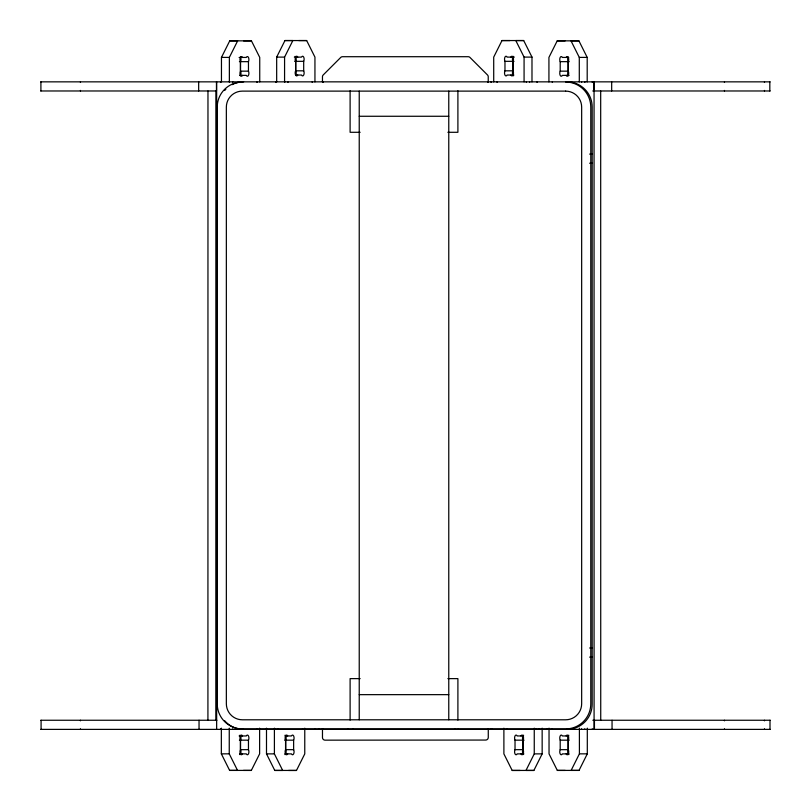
<?xml version="1.0" encoding="UTF-8"?>
<svg xmlns="http://www.w3.org/2000/svg" width="811" height="811" viewBox="0 0 811 811"><rect width="100%" height="100%" fill="white"/><g stroke="black" fill="none" stroke-linecap="round" stroke-linejoin="round"><path stroke-width="1.22" d="M207.92 720.249L207.971 90.974M215.817 720.249L215.878 90.974M259.621 728.166L259.621 753.865L251.329 770.42L229.625 770.409L221.342 753.845L221.352 728.146M221.454 81.87L221.464 57.399L229.746 40.844L237.653 40.844L229.361 57.399L229.361 81.87M229.625 770.409L237.532 770.409L229.249 753.845L229.249 728.146M242.499 735.952A2.98 1.49 -90 0 0 240.391 735.952A2.98 1.49 -90 0 0 240.391 740.169L240.391 749.658A2.98 1.49 90 0 0 240.391 753.875A2.98 1.49 90 0 0 242.499 753.875M242.499 57.439A2.98 1.49 90 0 0 240.391 57.439A2.98 1.49 90 0 0 240.391 61.656L240.391 71.155A2.98 1.49 -90 0 0 240.391 75.372A2.98 1.49 -90 0 0 242.499 75.372M239.914 754.635A2.98 1.49 90 0 0 240.553 749.668L240.553 740.169A2.98 1.49 -90 0 0 239.914 735.192M240.32 75.758A2.98 1.49 90 0 0 240.553 71.155L240.553 61.656A2.98 1.49 -90 0 0 240.441 57.236M239.539 753.875L246.351 753.885A2.98 1.49 -90 0 0 248.46 753.885A2.98 1.49 -90 0 0 248.46 749.668L248.46 740.169A2.98 1.49 -90 0 0 248.46 735.952A2.98 1.49 -90 0 0 246.351 735.952L239.113 735.952M239.539 75.372L246.351 75.372A2.98 1.49 90 0 0 248.46 75.372A2.98 1.49 90 0 0 248.46 71.155L248.46 61.656A2.98 1.49 -90 0 0 248.46 57.439A2.98 1.49 -90 0 0 246.351 57.439L239.113 57.439M259.733 81.891L259.733 57.419L251.451 40.854L229.746 40.844M304.774 728.197L304.764 753.895L296.481 770.45L274.777 770.44L266.495 753.875L266.495 728.177M274.777 770.44L282.674 770.44L274.402 753.875L274.402 728.177M276.673 81.85L276.673 57.105L284.955 40.55L292.862 40.55L284.58 57.105L284.57 81.85M287.672 735.952A2.98 1.49 90 0 0 285.563 735.952A2.98 1.49 90 0 0 285.563 740.169L285.563 749.658A2.98 1.49 90 0 0 285.563 753.875A2.98 1.49 90 0 0 287.672 753.875M285.087 754.635A2.98 1.49 90 0 0 285.725 749.668L285.725 740.169A2.98 1.49 -90 0 0 285.087 735.192M284.752 753.885L291.524 753.885A2.98 1.49 90 0 0 293.633 753.885A2.98 1.49 90 0 0 293.633 749.668L293.633 740.169A2.98 1.49 -90 0 0 293.633 735.952A2.98 1.49 -90 0 0 291.524 735.952L285.107 735.952M297.728 57.115A2.98 1.49 90 0 0 295.62 57.115A2.98 1.49 90 0 0 295.62 61.332L295.62 70.821A2.98 1.49 -90 0 0 295.62 75.038A2.98 1.49 -90 0 0 297.728 75.038M295.67 75.241A2.98 1.49 90 0 0 295.782 70.821L295.782 61.332A2.98 1.49 90 0 0 295.143 56.354M295.751 75.038L301.58 75.038A2.98 1.49 -90 0 0 303.689 75.038A2.98 1.49 -90 0 0 303.689 70.821L303.689 61.332A2.98 1.49 -90 0 0 303.689 57.115A2.98 1.49 -90 0 0 301.58 57.115L294.342 57.115M314.942 81.87L314.942 57.125L306.67 40.56L284.955 40.55M531.986 81.85L531.986 57.105L523.693 40.55L501.989 40.56L493.706 57.125L493.717 81.87M587.194 81.87L587.194 57.399L578.912 40.844L557.208 40.854L548.925 57.419L548.925 81.891M534.256 728.177L534.256 753.875L525.974 770.44L533.881 770.44L542.164 753.875L542.153 728.177M579.399 728.146L579.409 753.845L571.126 770.409L579.034 770.409L587.306 753.845L587.306 728.146M298.762 40.56L306.67 40.56M501.989 40.56L509.896 40.56M523.693 40.55L515.796 40.55L524.078 57.105L524.078 81.85M243.553 40.854L251.451 40.854M557.208 40.854L565.105 40.854M578.912 40.844L571.005 40.844L579.287 57.399L579.297 81.87M276.673 57.105L284.58 57.105M514.316 57.115L507.078 57.115A2.98 1.49 90 0 0 504.969 57.115A2.98 1.49 90 0 0 504.969 61.332L504.969 70.821A2.98 1.49 90 0 0 504.969 75.038A2.98 1.49 90 0 0 507.078 75.038L513.89 75.038M524.078 57.105L531.986 57.105M221.464 57.399L229.361 57.399M568.724 57.439L562.307 57.439A2.98 1.49 -90 0 0 560.198 57.439A2.98 1.49 -90 0 0 560.198 61.656L560.198 71.155A2.98 1.49 -90 0 0 560.198 75.372A2.98 1.49 -90 0 0 562.307 75.372L569.119 75.372M579.287 57.399L587.194 57.399M294.626 61.332L295.62 61.332M295.782 61.332L303.689 61.332M504.969 61.332L512.876 61.332A2.98 1.49 -90 0 1 513.515 56.354M510.93 57.115A2.98 1.49 -90 0 1 513.039 57.115A2.98 1.49 -90 0 1 513.039 61.332L514.022 61.332M239.407 61.656L240.391 61.656M240.553 61.656L248.46 61.656M560.198 61.656L568.105 61.656A2.98 1.49 90 0 1 568.217 57.236M566.159 57.439A2.98 1.49 -90 0 1 568.268 57.439A2.98 1.49 -90 0 1 568.268 61.656L569.251 61.656M295.782 70.821L303.689 70.821M504.969 70.821L512.876 70.821A2.98 1.49 90 0 0 513.515 75.798M240.553 71.155L248.46 71.155M560.198 71.155L568.105 71.155A2.98 1.49 90 0 0 568.339 75.758M40.763 81.85L770.156 81.85M40.763 90.974L216.456 90.974L216.456 81.85M592.78 90.974L770.156 90.974M359.232 116.267L448.767 116.267M360.135 132.294L350.109 132.294L350.109 90.791M447.875 132.294L457.901 132.294L457.901 90.791M589.638 154.11L592.172 154.11M589.638 163.234L592.172 163.234M589.638 647.999L592.172 647.999M589.638 657.123L592.172 657.123M360.135 678.625L350.109 678.625L350.109 720.117M447.875 678.625L457.901 678.625L457.901 720.117M359.232 694.652L448.767 694.652M40.854 720.249L216.902 720.249M592.831 720.249L770.237 720.249M40.854 729.383L770.237 729.383M523.551 735.952L517.134 735.952A2.98 1.49 -90 0 0 515.026 735.952A2.98 1.49 -90 0 0 515.026 740.169L515.026 749.668A2.98 1.49 90 0 0 515.026 753.885A2.98 1.49 90 0 0 517.134 753.885L523.906 753.885M568.724 735.952L562.307 735.952A2.98 1.49 -90 0 0 560.198 735.952A2.98 1.49 -90 0 0 560.198 740.169L560.198 749.668A2.98 1.49 90 0 0 560.198 753.885A2.98 1.49 90 0 0 562.307 753.885L569.119 753.875M239.407 740.169L240.391 740.169M240.553 740.169L248.46 740.169M284.58 740.169L285.563 740.169M285.725 740.169L293.633 740.169M515.026 740.169L522.923 740.169A2.98 1.49 90 0 1 523.571 735.192M520.986 735.952A2.98 1.49 -90 0 1 523.095 735.952A2.98 1.49 -90 0 1 523.095 740.169L524.078 740.169M560.198 740.169L568.105 740.169A2.98 1.49 -90 0 1 568.744 735.192M566.159 735.952A2.98 1.49 -90 0 1 568.268 735.952A2.98 1.49 -90 0 1 568.268 740.169L569.251 740.169M240.553 749.668L248.46 749.668M285.725 749.668L293.633 749.668M515.026 749.668L522.923 749.668A2.98 1.49 -90 0 0 523.43 754.544M560.198 749.668L568.105 749.668A2.98 1.49 90 0 0 568.744 754.635M221.342 753.845L229.249 753.845M266.495 753.875L274.402 753.875M534.256 753.875L542.164 753.875M579.409 753.845L587.306 753.845M243.432 770.42L251.329 770.42M288.574 770.45L296.481 770.45M503.884 728.197L503.895 753.895L512.177 770.45L520.084 770.45M549.037 728.166L549.037 753.865L557.329 770.42L565.226 770.42M512.177 770.45L533.881 770.44M557.329 770.42L579.034 770.409M770.004 720.249L770.004 729.383M769.821 81.85L769.821 90.974M764.469 81.85L764.469 82.418M764.469 90.406L764.469 90.974M764.469 720.249L764.469 720.827M764.469 728.805L764.469 729.383M724.456 81.85L724.456 82.418M724.456 90.406L724.456 90.974M724.456 720.249L724.456 720.827M724.456 728.805L724.456 729.383M612.052 720.249L612.052 729.383M611.676 81.85L611.676 90.974M600.687 90.974L600.738 720.249M594.443 720.249L594.443 729.383M594.058 81.85L594.088 729.383M593.936 81.85L593.936 90.974M592.294 81.85L592.294 82.418M592.273 728.805L592.273 729.383M584.802 81.85L584.802 82.418M584.782 728.805L584.782 729.383M581.609 81.85L581.609 82.418M581.588 728.805L581.588 729.383M568.268 61.656L568.268 71.155A2.98 1.49 -90 0 1 568.268 75.372A2.98 1.49 -90 0 1 566.159 75.372M568.268 740.169L568.268 749.658A2.98 1.49 90 0 1 568.268 753.875A2.98 1.49 90 0 1 566.159 753.875M568.105 61.656L568.105 71.155M568.105 740.169L568.105 749.668M552.321 81.85L552.321 82.418M552.301 728.805L552.301 729.383M546.776 728.805L546.776 729.383M539.285 728.805L539.285 729.383M537.085 81.85L537.085 82.418M536.091 728.805L536.091 729.383M529.593 81.85L529.593 82.418M526.39 81.85L526.39 82.418M523.095 740.169L523.095 749.658A2.98 1.49 -90 0 1 523.095 753.875A2.98 1.49 -90 0 1 520.986 753.875M522.923 740.169L522.923 749.668M513.039 61.332L513.039 70.821A2.98 1.49 -90 0 1 513.039 75.038A2.98 1.49 -90 0 1 510.93 75.038M512.876 61.332L512.876 70.821M506.804 728.805L506.804 729.383M497.113 81.85L497.113 82.418M492.267 728.805L492.267 729.383M491.121 81.85L491.121 82.418M491.121 728.805L491.121 729.383M488.232 81.83L488.232 76.771A2.605 2.605 0 0 0 487.472 74.947L469.995 57.469A2.605 2.605 0 0 0 468.15 56.709L342.546 56.709A2.605 2.605 0 0 0 340.701 57.469L323.224 74.947A2.605 2.605 0 0 0 322.464 76.792L322.464 81.86M488.273 728.582L488.273 737.442A2.605 2.605 0 0 1 485.667 740.058L325.089 740.159A2.605 2.605 0 0 1 322.474 737.544L322.474 728.683M487.928 81.85L487.928 82.418M487.928 728.805L487.928 729.383M458.438 728.805L458.438 729.383M454.961 728.805L454.961 729.383M448.767 91.116L448.767 719.793M359.232 91.116L359.232 719.793M352.653 728.805L352.653 729.383M348.304 728.805L348.304 729.383M323.163 81.85L323.163 82.418M323.163 728.805L323.163 729.383M318.824 728.805L318.824 729.383M315.023 728.805L315.023 729.383M312.245 81.85L312.245 82.418M302.544 728.805L302.544 729.383M287.976 81.85L287.976 82.418M284.691 81.85L284.691 82.418M278.285 728.805L278.285 729.383M275.74 81.85L275.74 82.418M275 728.805L275 729.383M266.049 728.805L266.049 729.383M257.026 81.85L257.026 82.418M257.057 728.805L257.057 729.383M232.767 81.85L232.767 82.418M232.787 728.805L232.787 729.383M229.483 81.85L229.483 82.418M229.503 728.805L229.503 729.383M220.531 81.85L220.531 82.418M220.551 728.805L220.551 729.383M216.649 81.85L216.649 729.383M199.04 720.249L199.04 729.383M198.665 81.85L198.665 90.974M80.431 81.85L80.431 82.418M80.431 90.406L80.431 90.974M80.431 720.249L80.431 720.827M80.431 728.805L80.431 729.383M41.087 720.249L41.087 729.383M40.905 81.85L40.905 90.974M567.021 729.383A25.151 25.151 0 0 0 592.172 704.232L592.172 107.001A25.151 25.151 0 0 0 567.021 81.85M243.645 729.383A25.151 25.151 0 0 1 224.677 720.746M224.677 90.487A25.151 25.151 0 0 1 225.863 89.22M232.098 84.658A25.151 25.151 0 0 1 243.645 81.85M565.642 81.992A25.141 25.141 0 0 1 590.783 107.133L590.783 703.786A25.141 25.141 0 0 1 565.642 728.927L242.367 728.927A25.141 25.141 0 0 1 217.226 703.786L217.226 107.133A25.141 25.141 0 0 1 242.367 81.992M565.642 91.116L242.367 91.116A16.017 16.017 0 0 0 226.35 107.133L226.35 703.786A16.017 16.017 0 0 0 242.367 719.793L565.642 719.793A16.017 16.017 0 0 0 581.659 703.786L581.659 107.133A16.017 16.017 0 0 0 565.642 91.116"/></g></svg>
